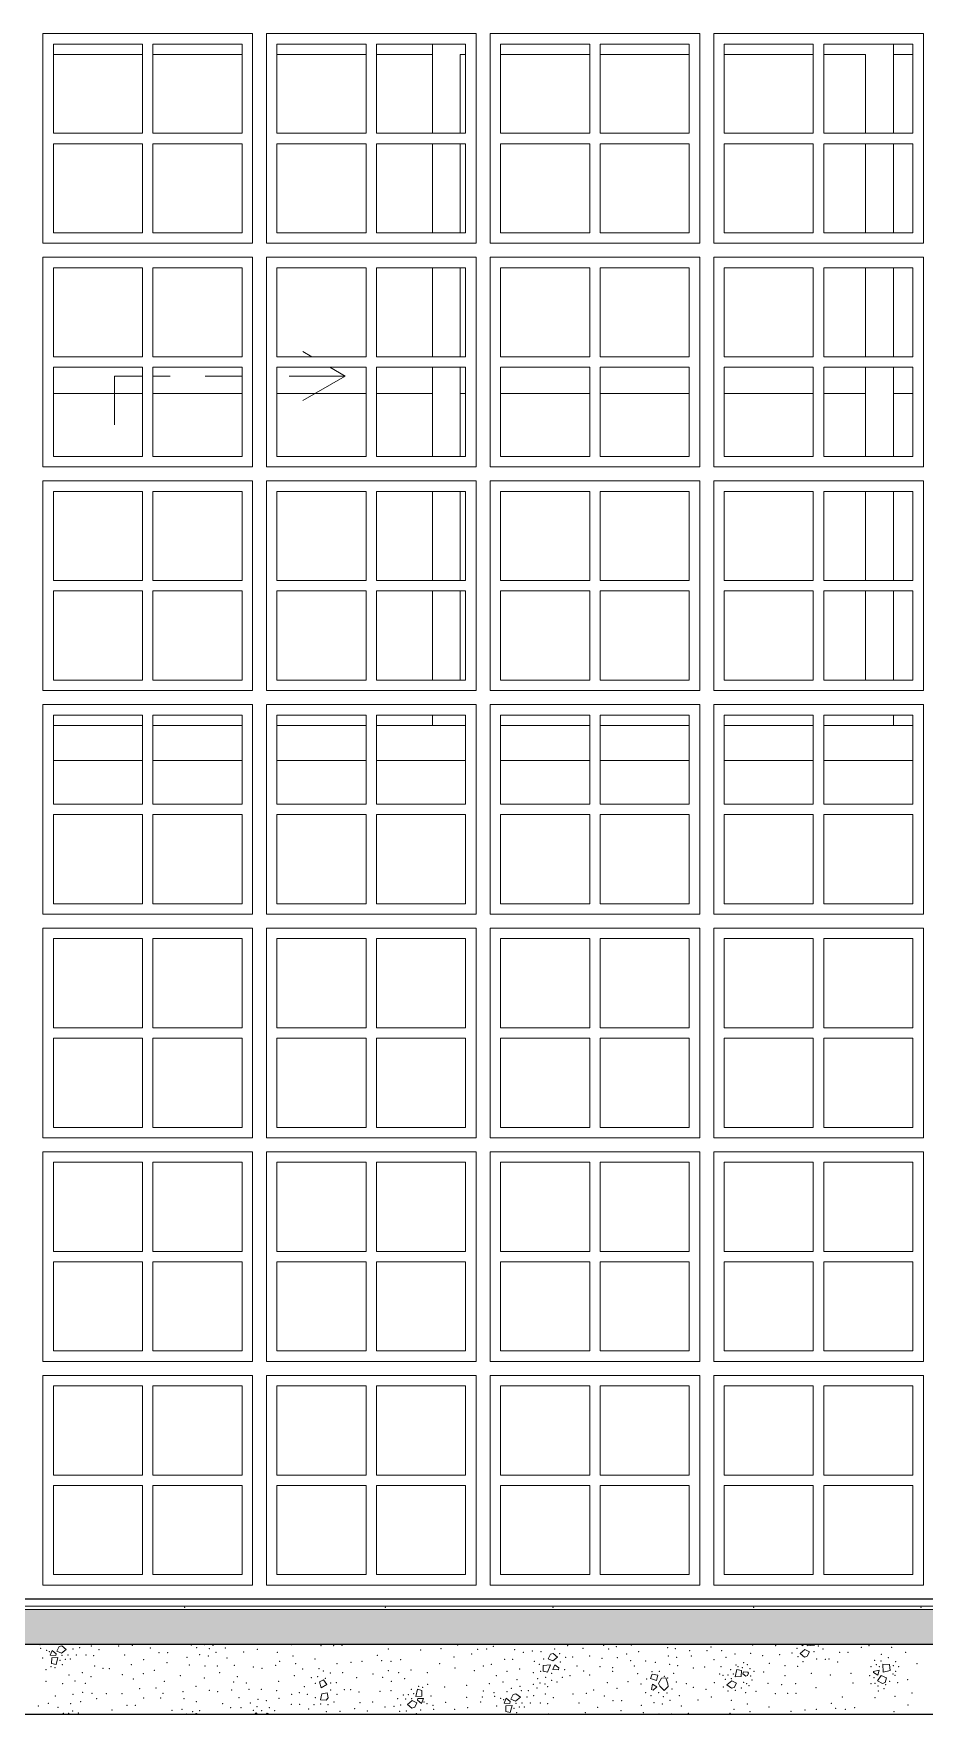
# Model space of a CAD drawing. Header units: metres. Extents: x -67.2 to -32.8, y -0.2 to 5.
# Drawn here: x -51.528 to -50.254, y -0.165 to 2.24 of the extents above; entities that cross this region are included whole.
import ezdxf

# ---------------------------------------------------------------- set-up
doc = ezdxf.new("R2010")
doc.units = ezdxf.units.M
doc.header["$MEASUREMENT"] = 0
for name, color, linetype, lineweight in [('Janelas Archicad_Caneta_No__241', 7, 'Continuous', 13), ('Janelas Archicad_Caneta_No__3', 7, 'Continuous', 25), ('Janelas Archicad_Caneta_No__43', 44, 'Continuous', 0), ('LAJES.EST_Caneta_No__241', 7, 'Continuous', 13), ('LAJES.EST_Caneta_No__3', 7, 'Continuous', 25)]:
    doc.layers.add(name, color=color, linetype=linetype, lineweight=lineweight)
for name, color, linetype, lineweight, true_color in [('Janelas Archicad_Caneta_No__9', 7, 'Continuous', 5, 0x020202), ('Janelas Archicad_Caneta_No__97', 7, 'Continuous', 5, 0x6b6b6b), ('LAJES.EST_Caneta_No__95', 7, 'Continuous', 0, 0xaeaeae), ('LAJES.EST_Caneta_No__97', 7, 'Continuous', 5, 0x6b6b6b)]:
    doc.layers.add(name, color=color, linetype=linetype, lineweight=lineweight, true_color=true_color)
doc.layers.add('LAJES.EST', color=7, linetype='Continuous')

# ---------------------------------------------------------------- blocks, each defined once
blk = doc.blocks.new('*X22', base_point=(-99.8256, 0))
at = {"layer": 'LAJES.EST_Caneta_No__241', "color": 7, "linetype": 'Continuous', "lineweight": 13}
for p, q in [((-51.4951, -0.0744), (-51.492, -0.068)), ((-51.492, -0.068), (-51.4879, -0.067)), ((-51.4884, -0.0776), (-51.4816, -0.072)), ((-51.4879, -0.067), (-51.4816, -0.072)), ((-50.4276, -0.0669), (-50.4298, -0.065)), ((-50.4268, -0.065), (-50.4276, -0.0669)), ((-50.4215, -0.0668), (-50.4208, -0.065)), ((-50.411, -0.0658), (-50.4215, -0.0668)), ((-50.411, -0.065), (-50.411, -0.0658)), ((-51.5047, -0.0804), (-51.5018, -0.0734)), ((-51.4967, -0.0808), (-51.5047, -0.0804)), ((-51.5025, -0.0923), (-51.5022, -0.084)), ((-51.5025, -0.0923), (-51.496, -0.0938)), ((-51.5022, -0.084), (-51.4935, -0.0835)), ((-51.5018, -0.0734), (-51.496, -0.0782)), ((-51.496, -0.0782), (-51.4967, -0.0808)), ((-51.4935, -0.0835), (-51.496, -0.0938)), ((-51.4884, -0.0776), (-51.4951, -0.0744)), ((-50.7994, -0.1032), (-50.7991, -0.0949)), ((-50.7991, -0.0949), (-50.7886, -0.094)), ((-50.7886, -0.094), (-50.7929, -0.1047)), ((-50.792, -0.0853), (-50.7889, -0.0789)), ((-50.7853, -0.0884), (-50.792, -0.0853)), ((-50.7889, -0.0789), (-50.7849, -0.0779)), ((-50.7854, -0.1009), (-50.7825, -0.0939)), ((-50.7853, -0.0884), (-50.7785, -0.0829)), ((-50.7849, -0.0779), (-50.7785, -0.0829)), ((-50.7825, -0.0939), (-50.7768, -0.0986)), ((-50.4248, -0.0723), (-50.4316, -0.0779)), ((-50.4253, -0.0829), (-50.4316, -0.0779)), ((-50.4212, -0.0819), (-50.4253, -0.0829)), ((-50.4248, -0.0723), (-50.4181, -0.0755)), ((-50.4181, -0.0755), (-50.4212, -0.0819)), ((-50.3126, -0.1045), (-50.3129, -0.0932)), ((-50.3034, -0.0937), (-50.3129, -0.0932)), ((-50.3034, -0.0937), (-50.3024, -0.102)), ((-51.1134, -0.1155), (-51.1194, -0.1183)), ((-51.1167, -0.1272), (-51.1194, -0.1183)), ((-51.1134, -0.1155), (-51.1086, -0.1224)), ((-50.7994, -0.1032), (-50.7929, -0.1047)), ((-50.7774, -0.1013), (-50.7854, -0.1009)), ((-50.7768, -0.0986), (-50.7774, -0.1013)), ((-50.6433, -0.1074), (-50.6456, -0.1136)), ((-50.6372, -0.1165), (-50.6456, -0.1136)), ((-50.6433, -0.1074), (-50.6351, -0.1088)), ((-50.6351, -0.1088), (-50.6372, -0.1165)), ((-50.6296, -0.113), (-50.6342, -0.121)), ((-50.6236, -0.1127), (-50.6296, -0.113)), ((-50.6206, -0.1211), (-50.6236, -0.1127)), ((-50.5294, -0.1171), (-50.5362, -0.1227)), ((-50.5294, -0.1171), (-50.5227, -0.1203)), ((-50.5243, -0.1112), (-50.5218, -0.1009)), ((-50.5156, -0.1106), (-50.5243, -0.1112)), ((-50.5153, -0.1023), (-50.5218, -0.1009)), ((-50.5153, -0.1023), (-50.5156, -0.1106)), ((-50.5134, -0.107), (-50.5127, -0.1043)), ((-50.5093, -0.1103), (-50.5134, -0.107)), ((-50.5127, -0.1043), (-50.5064, -0.1046)), ((-50.5093, -0.1103), (-50.5066, -0.1093)), ((-50.5054, -0.1062), (-50.5066, -0.1093)), ((-50.5054, -0.1062), (-50.5064, -0.1046)), ((-50.3266, -0.1051), (-50.3265, -0.1038)), ((-50.3201, -0.1089), (-50.3266, -0.1051)), ((-50.3265, -0.1038), (-50.3184, -0.1016)), ((-50.3155, -0.1092), (-50.3208, -0.1171)), ((-50.3138, -0.121), (-50.3208, -0.1171)), ((-50.3184, -0.1016), (-50.3201, -0.1089)), ((-50.3155, -0.1092), (-50.3079, -0.1126)), ((-50.3099, -0.1194), (-50.3138, -0.121)), ((-50.3024, -0.102), (-50.3126, -0.1045)), ((-50.3079, -0.1126), (-50.3099, -0.1194)), ((-51.1157, -0.1358), (-51.1177, -0.1444)), ((-51.1086, -0.1224), (-51.1167, -0.1272)), ((-51.1157, -0.1358), (-51.1084, -0.1343)), ((-51.107, -0.1413), (-51.1097, -0.1446)), ((-51.1084, -0.1343), (-51.107, -0.1413)), ((-50.9816, -0.1394), (-50.9791, -0.1291)), ((-50.9729, -0.1389), (-50.9816, -0.1394)), ((-50.9726, -0.1306), (-50.9791, -0.1291)), ((-50.979, -0.1447), (-50.9783, -0.1421)), ((-50.9783, -0.1421), (-50.9704, -0.1425)), ((-50.9704, -0.1425), (-50.9732, -0.1495)), ((-50.9726, -0.1306), (-50.9729, -0.1389)), ((-50.8549, -0.149), (-50.852, -0.142)), ((-50.852, -0.142), (-50.8462, -0.1468)), ((-50.8453, -0.143), (-50.8422, -0.1366)), ((-50.8386, -0.1462), (-50.8453, -0.143)), ((-50.8422, -0.1366), (-50.8381, -0.1356)), ((-50.8386, -0.1462), (-50.8318, -0.1406)), ((-50.8381, -0.1356), (-50.8318, -0.1406)), ((-50.6443, -0.1295), (-50.6429, -0.1216)), ((-50.6418, -0.1305), (-50.6443, -0.1295)), ((-50.6429, -0.1216), (-50.6363, -0.1254)), ((-50.6363, -0.1254), (-50.6418, -0.1305)), ((-50.632, -0.1245), (-50.6342, -0.121)), ((-50.6259, -0.1308), (-50.632, -0.1245)), ((-50.6201, -0.1253), (-50.6259, -0.1308)), ((-50.6206, -0.1211), (-50.6201, -0.1253)), ((-50.5298, -0.1277), (-50.5362, -0.1227)), ((-50.5258, -0.1266), (-50.5298, -0.1277)), ((-50.5227, -0.1203), (-50.5258, -0.1266)), ((-51.2996, -0.165), (-51.2995, -0.1649)), ((-51.2995, -0.1649), (-51.2954, -0.1638)), ((-51.2954, -0.1638), (-51.2939, -0.165)), ((-51.2121, -0.165), (-51.2099, -0.1629)), ((-51.2099, -0.1629), (-51.2079, -0.165)), ((-51.1959, -0.165), (-51.1941, -0.1633)), ((-51.1941, -0.1633), (-51.1916, -0.1643)), ((-51.1916, -0.1643), (-51.1917, -0.165)), ((-51.1097, -0.1446), (-51.1177, -0.1444)), ((-50.9866, -0.1453), (-50.9935, -0.1509)), ((-50.9871, -0.1559), (-50.9935, -0.1509)), ((-50.983, -0.1549), (-50.9871, -0.1559)), ((-50.9866, -0.1453), (-50.98, -0.1485)), ((-50.98, -0.1485), (-50.983, -0.1549)), ((-50.9732, -0.1495), (-50.979, -0.1447)), ((-50.8469, -0.1494), (-50.8549, -0.149)), ((-50.8527, -0.1609), (-50.8524, -0.1526)), ((-50.8527, -0.1609), (-50.8462, -0.1624)), ((-50.8524, -0.1526), (-50.8437, -0.1521)), ((-50.8462, -0.1468), (-50.8469, -0.1494)), ((-50.8437, -0.1521), (-50.8462, -0.1624))]:
    blk.add_line(p, q, dxfattribs=at)
for p in [(-51.5194, -0.0652), (-51.5184, -0.0707), (-51.4719, -0.0715), (-51.4626, -0.0695), (-51.4457, -0.0673), (-51.4064, -0.067), (-51.387, -0.0662), (-51.3615, -0.07), (-51.3025, -0.0655), (-51.2948, -0.0697), (-51.2836, -0.0653), (-51.2769, -0.071), (-51.2716, -0.066), (-51.2541, -0.0698), (-51.2082, -0.0717), (-51.1592, -0.0653), (-51.1169, -0.0668), (-51.0991, -0.0665), (-51.0872, -0.0664), (-51.0208, -0.0716), (-50.9454, -0.0708), (-50.9214, -0.0656), (-50.893, -0.0719), (-50.8801, -0.0714), (-50.8704, -0.0677), (-50.7829, -0.0713), (-50.7642, -0.0668), (-50.7421, -0.0704), (-50.7125, -0.0661), (-50.7054, -0.0715), (-50.6945, -0.0682), (-50.6729, -0.0658), (-50.6212, -0.0694), (-50.6099, -0.0711), (-50.5592, -0.0688), (-50.4996, -0.0658), (-50.4665, -0.0665), (-50.4357, -0.0705), (-50.4055, -0.0673), (-50.3985, -0.0715), (-50.344, -0.0689), (-50.3329, -0.0665), (-50.3006, -0.0692), (-51.5155, -0.0844), (-51.5097, -0.0734), (-51.5056, -0.0754), (-51.4908, -0.0877), (-51.4879, -0.0806), (-51.4871, -0.0938), (-51.483, -0.086), (-51.4791, -0.0799), (-51.4758, -0.0857), (-51.4674, -0.0802), (-51.4532, -0.0799), (-51.4425, -0.081), (-51.4409, -0.0959), (-51.4346, -0.0723), (-51.3979, -0.08), (-51.3886, -0.094), (-51.3709, -0.0865), (-51.3488, -0.0767), (-51.3375, -0.0912), (-51.3367, -0.0766), (-51.3086, -0.0834), (-51.3054, -0.0941), (-51.2905, -0.0796), (-51.283, -0.0959), (-51.2784, -0.0815), (-51.2673, -0.0763), (-51.2656, -0.0958), (-51.2514, -0.0843), (-51.241, -0.095), (-51.2277, -0.0756), (-51.1818, -0.095), (-51.1797, -0.0763), (-51.1761, -0.0893), (-51.1571, -0.0814), (-51.1531, -0.0925), (-51.1256, -0.0859), (-51.0943, -0.0922), (-51.0742, -0.0903), (-51.0582, -0.0892), (-51.0367, -0.0804), (-51.0303, -0.0879), (-51.0168, -0.0893), (-51.003, -0.0867), (-50.9743, -0.0727), (-50.9471, -0.0924), (-50.9269, -0.0829), (-50.9013, -0.0784), (-50.8846, -0.0958), (-50.8735, -0.0935), (-50.8544, -0.0863), (-50.8426, -0.0864), (-50.8399, -0.0723), (-50.8276, -0.0764), (-50.8145, -0.0743), (-50.8116, -0.0892), (-50.8046, -0.0934), (-50.8024, -0.0751), (-50.7986, -0.0856), (-50.7754, -0.0783), (-50.7744, -0.0902), (-50.767, -0.0834), (-50.757, -0.0828), (-50.7509, -0.0958), (-50.7325, -0.0814), (-50.7152, -0.0847), (-50.693, -0.0839), (-50.6799, -0.0787), (-50.6738, -0.0883), (-50.6689, -0.0957), (-50.6627, -0.0754), (-50.6526, -0.0887), (-50.6388, -0.0905), (-50.6202, -0.0814), (-50.6183, -0.0935), (-50.6079, -0.0832), (-50.6069, -0.0951), (-50.5893, -0.074), (-50.5872, -0.0814), (-50.5649, -0.0736), (-50.5548, -0.0869), (-50.5437, -0.074), (-50.5376, -0.0836), (-50.5245, -0.0784), (-50.523, -0.0941), (-50.5121, -0.0908), (-50.507, -0.0938), (-50.5023, -0.0776), (-50.485, -0.0809), (-50.4754, -0.0919), (-50.4605, -0.0795), (-50.4533, -0.0955), (-50.4431, -0.0774), (-50.4347, -0.0825), (-50.4272, -0.0894), (-50.4115, -0.0751), (-50.4077, -0.0857), (-50.3956, -0.0864), (-50.3899, -0.0859), (-50.3776, -0.09), (-50.3749, -0.076), (-50.3631, -0.076), (-50.3249, -0.0875), (-50.3224, -0.094), (-50.3159, -0.0885), (-50.3152, -0.0789), (-50.3051, -0.084), (-50.2983, -0.0951), (-50.2949, -0.0897), (-50.2803, -0.076), (-50.264, -0.0923), (-51.5107, -0.1008), (-51.5104, -0.1176), (-51.5036, -0.0965), (-51.4975, -0.098), (-51.4779, -0.1088), (-51.4689, -0.1174), (-51.4588, -0.1053), (-51.4463, -0.1109), (-51.4289, -0.0992), (-51.4199, -0.0995), (-51.4012, -0.1081), (-51.3855, -0.1143), (-51.3712, -0.1067), (-51.3554, -0.102), (-51.3412, -0.1176), (-51.3185, -0.1098), (-51.2838, -0.1131), (-51.262, -0.1052), (-51.2419, -0.1186), (-51.2368, -0.1112), (-51.2237, -0.12), (-51.2137, -0.0973), (-51.2016, -0.0992), (-51.1779, -0.1176), (-51.1551, -0.1098), (-51.1432, -0.1002), (-51.1311, -0.1124), (-51.1217, -0.1111), (-51.12, -0.0995), (-51.1138, -0.1027), (-51.1108, -0.1132), (-51.1037, -0.1057), (-51.1033, -0.1202), (-51.0952, -0.1194), (-51.086, -0.1055), (-51.066, -0.1125), (-51.0427, -0.1071), (-51.0288, -0.112), (-51.0208, -0.1024), (-51.0163, -0.1176), (-51.0061, -0.1055), (-50.9972, -0.1141), (-50.9884, -0.1017), (-50.9647, -0.1053), (-50.9252, -0.0988), (-50.8979, -0.1025), (-50.8661, -0.1098), (-50.8565, -0.1186), (-50.8508, -0.1034), (-50.8368, -0.1151), (-50.8327, -0.0999), (-50.8131, -0.1052), (-50.8068, -0.1138), (-50.8038, -0.12), (-50.8029, -0.1036), (-50.7955, -0.1118), (-50.7871, -0.1165), (-50.7869, -0.1063), (-50.7795, -0.1187), (-50.7715, -0.112), (-50.7686, -0.1008), (-50.7606, -0.1096), (-50.7412, -0.103), (-50.7328, -0.1087), (-50.7179, -0.0965), (-50.7073, -0.1197), (-50.6997, -0.1032), (-50.6996, -0.098), (-50.6777, -0.1184), (-50.6638, -0.1065), (-50.6512, -0.1143), (-50.6432, -0.1039), (-50.6329, -0.1036), (-50.626, -0.1106), (-50.621, -0.1131), (-50.6123, -0.1064), (-50.6085, -0.1186), (-50.5844, -0.0987), (-50.5681, -0.097), (-50.5543, -0.1197), (-50.5464, -0.1074), (-50.5446, -0.0965), (-50.542, -0.1089), (-50.5387, -0.1147), (-50.5347, -0.1086), (-50.5307, -0.1009), (-50.5299, -0.1141), (-50.527, -0.107), (-50.5202, -0.0966), (-50.5142, -0.0982), (-50.5122, -0.1192), (-50.5034, -0.0995), (-50.5023, -0.1102), (-50.5005, -0.116), (-50.4976, -0.1036), (-50.4835, -0.1045), (-50.4531, -0.1098), (-50.435, -0.0964), (-50.4153, -0.1062), (-50.3884, -0.1086), (-50.3586, -0.1064), (-50.3321, -0.1097), (-50.3301, -0.0965), (-50.3256, -0.1124), (-50.3179, -0.0966), (-50.3033, -0.1177), (-50.2987, -0.107), (-50.2957, -0.109), (-50.2946, -0.1032), (-50.292, -0.1194), (-50.2905, -0.0968), (-50.2775, -0.1155), (-51.4973, -0.1387), (-51.4867, -0.1212), (-51.4721, -0.1362), (-51.4583, -0.1336), (-51.4543, -0.1205), (-51.4448, -0.135), (-51.4383, -0.1425), (-51.4243, -0.1352), (-51.402, -0.1352), (-51.3764, -0.128), (-51.3707, -0.1415), (-51.3532, -0.1272), (-51.3463, -0.1415), (-51.3433, -0.1349), (-51.3146, -0.1324), (-51.3133, -0.1427), (-51.2958, -0.1248), (-51.2771, -0.1305), (-51.2649, -0.1324), (-51.2447, -0.1301), (-51.2343, -0.1409), (-51.2201, -0.1293), (-51.2073, -0.1437), (-51.2027, -0.1293), (-51.1803, -0.131), (-51.177, -0.1418), (-51.1589, -0.1362), (-51.1482, -0.1339), (-51.1409, -0.1254), (-51.1365, -0.1361), (-51.1254, -0.141), (-51.1252, -0.1207), (-51.1034, -0.1301), (-51.094, -0.1362), (-51.0839, -0.1295), (-51.0748, -0.1298), (-51.0628, -0.133), (-51.0328, -0.132), (-51.0167, -0.1311), (-51.0076, -0.1427), (-50.9993, -0.1372), (-50.996, -0.143), (-50.992, -0.1369), (-50.988, -0.1291), (-50.9872, -0.1423), (-50.9843, -0.1352), (-50.9775, -0.1249), (-50.9715, -0.1264), (-50.9643, -0.1221), (-50.9596, -0.1385), (-50.94, -0.1259), (-50.9088, -0.1236), (-50.9086, -0.1407), (-50.8864, -0.1402), (-50.8849, -0.1314), (-50.8761, -0.1212), (-50.8695, -0.1338), (-50.8686, -0.1393), (-50.8599, -0.142), (-50.8558, -0.144), (-50.8509, -0.1327), (-50.8445, -0.1275), (-50.8324, -0.1249), (-50.8302, -0.1312), (-50.8221, -0.1401), (-50.8206, -0.1309), (-50.813, -0.1218), (-50.8128, -0.1381), (-50.808, -0.1274), (-50.7965, -0.1217), (-50.7959, -0.1359), (-50.7927, -0.1252), (-50.7848, -0.1409), (-50.7566, -0.1356), (-50.7372, -0.1348), (-50.7271, -0.1302), (-50.7117, -0.1386), (-50.6937, -0.1276), (-50.6594, -0.1213), (-50.6527, -0.1341), (-50.645, -0.1383), (-50.6338, -0.1339), (-50.6271, -0.1396), (-50.6218, -0.1346), (-50.6148, -0.1289), (-50.6042, -0.1384), (-50.5941, -0.1212), (-50.5841, -0.1264), (-50.5778, -0.1442), (-50.566, -0.129), (-50.5584, -0.1403), (-50.5412, -0.1258), (-50.5347, -0.1317), (-50.5244, -0.1304), (-50.5154, -0.1272), (-50.5094, -0.1339), (-50.5081, -0.1212), (-50.5047, -0.1238), (-50.4948, -0.1322), (-50.4772, -0.1206), (-50.4671, -0.1354), (-50.4579, -0.1223), (-50.4493, -0.1351), (-50.438, -0.1209), (-50.4374, -0.135), (-50.4087, -0.1269), (-50.371, -0.1402), (-50.3556, -0.1203), (-50.33, -0.1211), (-50.3245, -0.1412), (-50.3241, -0.1207), (-50.32, -0.1245), (-50.3196, -0.1315), (-50.3114, -0.1284), (-50.3092, -0.1225), (-50.2956, -0.1394), (-50.2716, -0.1342), (-51.5216, -0.1528), (-51.5071, -0.149), (-51.4934, -0.155), (-51.4857, -0.1635), (-51.478, -0.1635), (-51.4754, -0.1498), (-51.4726, -0.1603), (-51.4643, -0.163), (-51.4612, -0.1468), (-51.4162, -0.1585), (-51.3949, -0.1519), (-51.383, -0.1519), (-51.3304, -0.1593), (-51.3158, -0.1576), (-51.3099, -0.1643), (-51.3008, -0.1611), (-51.2954, -0.1466), (-51.2906, -0.1598), (-51.258, -0.1496), (-51.2462, -0.1556), (-51.2316, -0.1553), (-51.2211, -0.1649), (-51.2184, -0.1489), (-51.2141, -0.1592), (-51.2088, -0.1541), (-51.2021, -0.1599), (-51.1951, -0.1456), (-51.1909, -0.1554), (-51.1832, -0.1597), (-51.1596, -0.1508), (-51.1475, -0.1507), (-51.1349, -0.1574), (-51.1272, -0.151), (-51.1175, -0.15), (-51.1093, -0.1612), (-51.1073, -0.1509), (-51.0985, -0.1475), (-51.0899, -0.1605), (-51.0691, -0.1567), (-51.0612, -0.148), (-51.0506, -0.1601), (-51.0432, -0.1475), (-51.0255, -0.1544), (-51.0124, -0.1534), (-51.0047, -0.1606), (-51.0031, -0.1514), (-50.995, -0.1603), (-50.9808, -0.164), (-50.9743, -0.1588), (-50.9695, -0.1475), (-50.9654, -0.1495), (-50.9566, -0.1522), (-50.9557, -0.1577), (-50.9387, -0.1479), (-50.9256, -0.1576), (-50.9072, -0.1554), (-50.8885, -0.1471), (-50.8657, -0.153), (-50.841, -0.1563), (-50.838, -0.1492), (-50.8373, -0.1624), (-50.8332, -0.1546), (-50.8293, -0.1485), (-50.826, -0.1543), (-50.8176, -0.1488), (-50.8033, -0.1485), (-50.7927, -0.1496), (-50.7911, -0.1645), (-50.748, -0.1485), (-50.7388, -0.1626), (-50.7211, -0.1551), (-50.699, -0.1453), (-50.6877, -0.1598), (-50.6869, -0.1452), (-50.6588, -0.152), (-50.6556, -0.1627), (-50.6407, -0.1482), (-50.6332, -0.1645), (-50.6286, -0.1501), (-50.6175, -0.1449), (-50.6158, -0.1644), (-50.6016, -0.1529), (-50.5912, -0.1636), (-50.532, -0.1636), (-50.5299, -0.1449), (-50.5263, -0.1579), (-50.5072, -0.15), (-50.5032, -0.1611), (-50.4758, -0.1545), (-50.4445, -0.1608), (-50.4244, -0.1589), (-50.4083, -0.1578), (-50.3869, -0.149), (-50.3804, -0.1565), (-50.367, -0.1579), (-50.3532, -0.1553), (-50.2973, -0.161), (-50.277, -0.1515)]:
    blk.add_point(p, dxfattribs=at)

msp = doc.modelspace()

# ---------------------------------------------------------------- hatches: boundary and pattern name
at = {"layer": 'LAJES.EST_Caneta_No__95', "linetype": 'Continuous', "lineweight": 0, "true_color": 0xaeaeae}
msp.add_hatch(color=253, dxfattribs=at).paths.add_polyline_path([(-39.3199, -0.015), (-53.0318, -0.015), (-53.0318, -0.065), (-39.3199, -0.065)])

# ---------------------------------------------------------------- linework, layer by layer
at = {"layer": 'Janelas Archicad_Caneta_No__241', "color": 7, "linetype": 'Continuous', "lineweight": 13}
for p, q in [((-51.3726, 1.2), (-51.5001, 1.2)), ((-51.2301, 1.2), (-51.3576, 1.2)), ((-51.0526, 1.2), (-51.1801, 1.2)), ((-50.9101, 1.2), (-51.0376, 1.2)), ((-50.7326, 1.2), (-50.8601, 1.2)), ((-50.5901, 1.2), (-50.7176, 1.2)), ((-50.4126, 1.2), (-50.5401, 1.2)), ((-50.2701, 1.2), (-50.3976, 1.2))]:
    msp.add_line(p, q, dxfattribs=at)
at = {"layer": 'Janelas Archicad_Caneta_No__3', "color": 7, "linetype": 'Continuous', "lineweight": 25}
msp.add_line((-39.6751, 0), (-52.4951, 0), dxfattribs=at)
at = {"layer": 'Janelas Archicad_Caneta_No__43', "color": 44, "linetype": 'Continuous', "lineweight": 0}
for p, q in [((-51.5151, 1.94), (-51.5151, 2.24)), ((-51.5151, 2.24), (-51.2151, 2.24)), ((-51.2151, 2.24), (-51.2151, 1.94)), ((-51.1951, 1.94), (-51.1951, 2.24)), ((-51.1951, 2.24), (-50.8951, 2.24)), ((-50.8951, 2.24), (-50.8951, 1.94)), ((-50.8751, 1.94), (-50.8751, 2.24)), ((-50.8751, 2.24), (-50.5751, 2.24)), ((-50.5751, 2.24), (-50.5751, 1.94)), ((-50.5551, 1.94), (-50.5551, 2.24)), ((-50.5551, 2.24), (-50.2551, 2.24)), ((-50.2551, 2.24), (-50.2551, 1.94)), ((-51.3726, 2.225), (-51.5001, 2.225)), ((-51.5001, 2.225), (-51.5001, 2.0975)), ((-51.3726, 2.0975), (-51.3726, 2.225)), ((-51.2301, 2.225), (-51.3576, 2.225)), ((-51.3576, 2.225), (-51.3576, 2.0975)), ((-51.2301, 2.0975), (-51.2301, 2.225)), ((-51.0526, 2.225), (-51.1801, 2.225)), ((-51.1801, 2.225), (-51.1801, 2.0975)), ((-51.0526, 2.0975), (-51.0526, 2.225)), ((-50.9101, 2.225), (-51.0376, 2.225)), ((-51.0376, 2.225), (-51.0376, 2.0975)), ((-50.9101, 2.0975), (-50.9101, 2.225)), ((-50.7326, 2.225), (-50.8601, 2.225)), ((-50.8601, 2.225), (-50.8601, 2.0975)), ((-50.7326, 2.0975), (-50.7326, 2.225)), ((-50.5901, 2.225), (-50.7176, 2.225)), ((-50.7176, 2.225), (-50.7176, 2.0975)), ((-50.5901, 2.0975), (-50.5901, 2.225)), ((-50.4126, 2.225), (-50.5401, 2.225)), ((-50.5401, 2.225), (-50.5401, 2.0975)), ((-50.4126, 2.0975), (-50.4126, 2.225)), ((-50.2701, 2.225), (-50.3976, 2.225)), ((-50.3976, 2.225), (-50.3976, 2.0975)), ((-50.2701, 2.0975), (-50.2701, 2.225)), ((-51.5001, 2.0975), (-51.3726, 2.0975)), ((-51.3576, 2.0975), (-51.2301, 2.0975)), ((-51.1801, 2.0975), (-51.0526, 2.0975)), ((-51.0376, 2.0975), (-50.9101, 2.0975)), ((-50.8601, 2.0975), (-50.7326, 2.0975)), ((-50.7176, 2.0975), (-50.5901, 2.0975)), ((-50.5401, 2.0975), (-50.4126, 2.0975)), ((-50.3976, 2.0975), (-50.2701, 2.0975)), ((-51.3726, 2.0825), (-51.5001, 2.0825)), ((-51.5001, 2.0825), (-51.5001, 1.955)), ((-51.3726, 1.955), (-51.3726, 2.0825)), ((-51.2301, 2.0825), (-51.3576, 2.0825)), ((-51.3576, 2.0825), (-51.3576, 1.955)), ((-51.2301, 1.955), (-51.2301, 2.0825)), ((-51.0526, 2.0825), (-51.1801, 2.0825)), ((-51.1801, 2.0825), (-51.1801, 1.955)), ((-51.0526, 1.955), (-51.0526, 2.0825)), ((-50.9101, 2.0825), (-51.0376, 2.0825)), ((-51.0376, 2.0825), (-51.0376, 1.955)), ((-50.9101, 1.955), (-50.9101, 2.0825)), ((-50.7326, 2.0825), (-50.8601, 2.0825)), ((-50.8601, 2.0825), (-50.8601, 1.955)), ((-50.7326, 1.955), (-50.7326, 2.0825)), ((-50.5901, 2.0825), (-50.7176, 2.0825)), ((-50.7176, 2.0825), (-50.7176, 1.955)), ((-50.5901, 1.955), (-50.5901, 2.0825)), ((-50.4126, 2.0825), (-50.5401, 2.0825)), ((-50.5401, 2.0825), (-50.5401, 1.955)), ((-50.4126, 1.955), (-50.4126, 2.0825)), ((-50.2701, 2.0825), (-50.3976, 2.0825)), ((-50.3976, 2.0825), (-50.3976, 1.955)), ((-50.2701, 1.955), (-50.2701, 2.0825)), ((-51.5001, 1.955), (-51.3726, 1.955)), ((-51.3576, 1.955), (-51.2301, 1.955)), ((-51.1801, 1.955), (-51.0526, 1.955)), ((-51.0376, 1.955), (-50.9101, 1.955)), ((-50.8601, 1.955), (-50.7326, 1.955)), ((-50.7176, 1.955), (-50.5901, 1.955)), ((-50.5401, 1.955), (-50.4126, 1.955)), ((-50.3976, 1.955), (-50.2701, 1.955)), ((-51.2151, 1.94), (-51.5151, 1.94)), ((-50.8951, 1.94), (-51.1951, 1.94)), ((-50.5751, 1.94), (-50.8751, 1.94)), ((-50.2551, 1.94), (-50.5551, 1.94)), ((-51.5151, 1.62), (-51.5151, 1.92)), ((-51.5151, 1.92), (-51.2151, 1.92)), ((-51.3726, 1.905), (-51.5001, 1.905)), ((-51.5001, 1.905), (-51.5001, 1.7775)), ((-51.3726, 1.7775), (-51.3726, 1.905)), ((-51.2301, 1.905), (-51.3576, 1.905)), ((-51.3576, 1.905), (-51.3576, 1.7775)), ((-51.2301, 1.7775), (-51.2301, 1.905)), ((-51.2151, 1.92), (-51.2151, 1.62)), ((-51.1951, 1.62), (-51.1951, 1.92)), ((-51.1951, 1.92), (-50.8951, 1.92)), ((-51.0526, 1.905), (-51.1801, 1.905)), ((-51.1801, 1.905), (-51.1801, 1.7775)), ((-51.0526, 1.7775), (-51.0526, 1.905)), ((-50.9101, 1.905), (-51.0376, 1.905)), ((-51.0376, 1.905), (-51.0376, 1.7775)), ((-50.9101, 1.7775), (-50.9101, 1.905)), ((-50.8951, 1.92), (-50.8951, 1.62)), ((-50.8751, 1.62), (-50.8751, 1.92)), ((-50.8751, 1.92), (-50.5751, 1.92)), ((-50.7326, 1.905), (-50.8601, 1.905)), ((-50.8601, 1.905), (-50.8601, 1.7775)), ((-50.7326, 1.7775), (-50.7326, 1.905)), ((-50.5901, 1.905), (-50.7176, 1.905)), ((-50.7176, 1.905), (-50.7176, 1.7775)), ((-50.5901, 1.7775), (-50.5901, 1.905)), ((-50.5751, 1.92), (-50.5751, 1.62)), ((-50.5551, 1.62), (-50.5551, 1.92)), ((-50.5551, 1.92), (-50.2551, 1.92)), ((-50.4126, 1.905), (-50.5401, 1.905)), ((-50.5401, 1.905), (-50.5401, 1.7775)), ((-50.4126, 1.7775), (-50.4126, 1.905)), ((-50.2701, 1.905), (-50.3976, 1.905)), ((-50.3976, 1.905), (-50.3976, 1.7775)), ((-50.2701, 1.7775), (-50.2701, 1.905)), ((-50.2551, 1.92), (-50.2551, 1.62)), ((-51.5001, 1.7775), (-51.3726, 1.7775)), ((-51.3726, 1.7625), (-51.5001, 1.7625)), ((-51.5001, 1.7625), (-51.5001, 1.635)), ((-51.3726, 1.635), (-51.3726, 1.7625)), ((-51.3576, 1.7775), (-51.2301, 1.7775)), ((-51.2301, 1.7625), (-51.3576, 1.7625)), ((-51.3576, 1.7625), (-51.3576, 1.635)), ((-51.2301, 1.635), (-51.2301, 1.7625)), ((-51.1801, 1.7775), (-51.0526, 1.7775)), ((-51.0526, 1.7625), (-51.1801, 1.7625)), ((-51.1801, 1.7625), (-51.1801, 1.635)), ((-51.0526, 1.635), (-51.0526, 1.7625)), ((-51.0376, 1.7775), (-50.9101, 1.7775)), ((-50.9101, 1.7625), (-51.0376, 1.7625)), ((-51.0376, 1.7625), (-51.0376, 1.635)), ((-50.9101, 1.635), (-50.9101, 1.7625)), ((-50.8601, 1.7775), (-50.7326, 1.7775)), ((-50.7326, 1.7625), (-50.8601, 1.7625)), ((-50.8601, 1.7625), (-50.8601, 1.635)), ((-50.7326, 1.635), (-50.7326, 1.7625)), ((-50.7176, 1.7775), (-50.5901, 1.7775)), ((-50.5901, 1.7625), (-50.7176, 1.7625)), ((-50.7176, 1.7625), (-50.7176, 1.635)), ((-50.5901, 1.635), (-50.5901, 1.7625)), ((-50.5401, 1.7775), (-50.4126, 1.7775)), ((-50.4126, 1.7625), (-50.5401, 1.7625)), ((-50.5401, 1.7625), (-50.5401, 1.635)), ((-50.4126, 1.635), (-50.4126, 1.7625)), ((-50.3976, 1.7775), (-50.2701, 1.7775)), ((-50.2701, 1.7625), (-50.3976, 1.7625)), ((-50.3976, 1.7625), (-50.3976, 1.635)), ((-50.2701, 1.635), (-50.2701, 1.7625)), ((-51.2151, 1.62), (-51.5151, 1.62)), ((-51.5001, 1.635), (-51.3726, 1.635)), ((-51.3576, 1.635), (-51.2301, 1.635)), ((-50.8951, 1.62), (-51.1951, 1.62)), ((-51.1801, 1.635), (-51.0526, 1.635)), ((-51.0376, 1.635), (-50.9101, 1.635)), ((-50.5751, 1.62), (-50.8751, 1.62)), ((-50.8601, 1.635), (-50.7326, 1.635)), ((-50.7176, 1.635), (-50.5901, 1.635)), ((-50.2551, 1.62), (-50.5551, 1.62)), ((-50.5401, 1.635), (-50.4126, 1.635)), ((-50.3976, 1.635), (-50.2701, 1.635)), ((-51.5151, 1.3), (-51.5151, 1.6)), ((-51.5151, 1.6), (-51.2151, 1.6)), ((-51.2151, 1.6), (-51.2151, 1.3)), ((-51.1951, 1.3), (-51.1951, 1.6)), ((-51.1951, 1.6), (-50.8951, 1.6)), ((-50.8951, 1.6), (-50.8951, 1.3)), ((-50.8751, 1.3), (-50.8751, 1.6)), ((-50.8751, 1.6), (-50.5751, 1.6)), ((-50.5751, 1.6), (-50.5751, 1.3)), ((-50.5551, 1.3), (-50.5551, 1.6)), ((-50.5551, 1.6), (-50.2551, 1.6)), ((-50.2551, 1.6), (-50.2551, 1.3)), ((-51.3726, 1.585), (-51.5001, 1.585)), ((-51.5001, 1.585), (-51.5001, 1.4575)), ((-51.3726, 1.4575), (-51.3726, 1.585)), ((-51.2301, 1.585), (-51.3576, 1.585)), ((-51.3576, 1.585), (-51.3576, 1.4575)), ((-51.2301, 1.4575), (-51.2301, 1.585)), ((-51.0526, 1.585), (-51.1801, 1.585)), ((-51.1801, 1.585), (-51.1801, 1.4575)), ((-51.0526, 1.4575), (-51.0526, 1.585)), ((-50.9101, 1.585), (-51.0376, 1.585)), ((-51.0376, 1.585), (-51.0376, 1.4575)), ((-50.9101, 1.4575), (-50.9101, 1.585)), ((-50.7326, 1.585), (-50.8601, 1.585)), ((-50.8601, 1.585), (-50.8601, 1.4575)), ((-50.7326, 1.4575), (-50.7326, 1.585)), ((-50.5901, 1.585), (-50.7176, 1.585)), ((-50.7176, 1.585), (-50.7176, 1.4575)), ((-50.5901, 1.4575), (-50.5901, 1.585)), ((-50.4126, 1.585), (-50.5401, 1.585)), ((-50.5401, 1.585), (-50.5401, 1.4575)), ((-50.4126, 1.4575), (-50.4126, 1.585)), ((-50.2701, 1.585), (-50.3976, 1.585)), ((-50.3976, 1.585), (-50.3976, 1.4575)), ((-50.2701, 1.4575), (-50.2701, 1.585)), ((-51.5001, 1.4575), (-51.3726, 1.4575)), ((-51.3576, 1.4575), (-51.2301, 1.4575)), ((-51.1801, 1.4575), (-51.0526, 1.4575)), ((-51.0376, 1.4575), (-50.9101, 1.4575)), ((-50.8601, 1.4575), (-50.7326, 1.4575)), ((-50.7176, 1.4575), (-50.5901, 1.4575)), ((-50.5401, 1.4575), (-50.4126, 1.4575)), ((-50.3976, 1.4575), (-50.2701, 1.4575)), ((-51.3726, 1.4425), (-51.5001, 1.4425)), ((-51.5001, 1.4425), (-51.5001, 1.315)), ((-51.3726, 1.315), (-51.3726, 1.4425)), ((-51.2301, 1.4425), (-51.3576, 1.4425)), ((-51.3576, 1.4425), (-51.3576, 1.315)), ((-51.2301, 1.315), (-51.2301, 1.4425)), ((-51.0526, 1.4425), (-51.1801, 1.4425)), ((-51.1801, 1.4425), (-51.1801, 1.315)), ((-51.0526, 1.315), (-51.0526, 1.4425)), ((-50.9101, 1.4425), (-51.0376, 1.4425)), ((-51.0376, 1.4425), (-51.0376, 1.315)), ((-50.9101, 1.315), (-50.9101, 1.4425)), ((-50.7326, 1.4425), (-50.8601, 1.4425)), ((-50.8601, 1.4425), (-50.8601, 1.315)), ((-50.7326, 1.315), (-50.7326, 1.4425)), ((-50.5901, 1.4425), (-50.7176, 1.4425)), ((-50.7176, 1.4425), (-50.7176, 1.315)), ((-50.5901, 1.315), (-50.5901, 1.4425)), ((-50.4126, 1.4425), (-50.5401, 1.4425)), ((-50.5401, 1.4425), (-50.5401, 1.315)), ((-50.4126, 1.315), (-50.4126, 1.4425)), ((-50.2701, 1.4425), (-50.3976, 1.4425)), ((-50.3976, 1.4425), (-50.3976, 1.315)), ((-50.2701, 1.315), (-50.2701, 1.4425)), ((-51.2151, 1.3), (-51.5151, 1.3)), ((-51.5001, 1.315), (-51.3726, 1.315)), ((-51.3576, 1.315), (-51.2301, 1.315)), ((-50.8951, 1.3), (-51.1951, 1.3)), ((-51.1801, 1.315), (-51.0526, 1.315)), ((-51.0376, 1.315), (-50.9101, 1.315)), ((-50.5751, 1.3), (-50.8751, 1.3)), ((-50.8601, 1.315), (-50.7326, 1.315)), ((-50.7176, 1.315), (-50.5901, 1.315)), ((-50.2551, 1.3), (-50.5551, 1.3)), ((-50.5401, 1.315), (-50.4126, 1.315)), ((-50.3976, 1.315), (-50.2701, 1.315)), ((-51.5151, 0.98), (-51.5151, 1.28)), ((-51.5151, 1.28), (-51.2151, 1.28)), ((-51.2151, 1.28), (-51.2151, 0.98)), ((-51.1951, 0.98), (-51.1951, 1.28)), ((-51.1951, 1.28), (-50.8951, 1.28)), ((-50.8951, 1.28), (-50.8951, 0.98)), ((-50.8751, 0.98), (-50.8751, 1.28)), ((-50.8751, 1.28), (-50.5751, 1.28)), ((-50.5751, 1.28), (-50.5751, 0.98)), ((-50.5551, 0.98), (-50.5551, 1.28)), ((-50.5551, 1.28), (-50.2551, 1.28)), ((-50.2551, 1.28), (-50.2551, 0.98)), ((-51.3726, 1.265), (-51.5001, 1.265)), ((-51.5001, 1.265), (-51.5001, 1.1375)), ((-51.3726, 1.1375), (-51.3726, 1.265)), ((-51.2301, 1.265), (-51.3576, 1.265)), ((-51.3576, 1.265), (-51.3576, 1.1375)), ((-51.2301, 1.1375), (-51.2301, 1.265)), ((-51.0526, 1.265), (-51.1801, 1.265)), ((-51.1801, 1.265), (-51.1801, 1.1375)), ((-51.0526, 1.1375), (-51.0526, 1.265)), ((-50.9101, 1.265), (-51.0376, 1.265)), ((-51.0376, 1.265), (-51.0376, 1.1375)), ((-50.9101, 1.1375), (-50.9101, 1.265)), ((-50.7326, 1.265), (-50.8601, 1.265)), ((-50.8601, 1.265), (-50.8601, 1.1375)), ((-50.7326, 1.1375), (-50.7326, 1.265)), ((-50.5901, 1.265), (-50.7176, 1.265)), ((-50.7176, 1.265), (-50.7176, 1.1375)), ((-50.5901, 1.1375), (-50.5901, 1.265)), ((-50.4126, 1.265), (-50.5401, 1.265)), ((-50.5401, 1.265), (-50.5401, 1.1375)), ((-50.4126, 1.1375), (-50.4126, 1.265)), ((-50.2701, 1.265), (-50.3976, 1.265)), ((-50.3976, 1.265), (-50.3976, 1.1375)), ((-50.2701, 1.1375), (-50.2701, 1.265)), ((-51.5001, 1.1375), (-51.3726, 1.1375)), ((-51.3576, 1.1375), (-51.2301, 1.1375)), ((-51.1801, 1.1375), (-51.0526, 1.1375)), ((-51.0376, 1.1375), (-50.9101, 1.1375)), ((-50.8601, 1.1375), (-50.7326, 1.1375)), ((-50.7176, 1.1375), (-50.5901, 1.1375)), ((-50.5401, 1.1375), (-50.4126, 1.1375)), ((-50.3976, 1.1375), (-50.2701, 1.1375)), ((-51.3726, 1.1225), (-51.5001, 1.1225)), ((-51.5001, 1.1225), (-51.5001, 0.995)), ((-51.3726, 0.995), (-51.3726, 1.1225)), ((-51.2301, 1.1225), (-51.3576, 1.1225)), ((-51.3576, 1.1225), (-51.3576, 0.995)), ((-51.2301, 0.995), (-51.2301, 1.1225)), ((-51.0526, 1.1225), (-51.1801, 1.1225)), ((-51.1801, 1.1225), (-51.1801, 0.995)), ((-51.0526, 0.995), (-51.0526, 1.1225)), ((-50.9101, 1.1225), (-51.0376, 1.1225)), ((-51.0376, 1.1225), (-51.0376, 0.995)), ((-50.9101, 0.995), (-50.9101, 1.1225)), ((-50.7326, 1.1225), (-50.8601, 1.1225)), ((-50.8601, 1.1225), (-50.8601, 0.995)), ((-50.7326, 0.995), (-50.7326, 1.1225)), ((-50.5901, 1.1225), (-50.7176, 1.1225)), ((-50.7176, 1.1225), (-50.7176, 0.995)), ((-50.5901, 0.995), (-50.5901, 1.1225)), ((-50.4126, 1.1225), (-50.5401, 1.1225)), ((-50.5401, 1.1225), (-50.5401, 0.995)), ((-50.4126, 0.995), (-50.4126, 1.1225)), ((-50.2701, 1.1225), (-50.3976, 1.1225)), ((-50.3976, 1.1225), (-50.3976, 0.995)), ((-50.2701, 0.995), (-50.2701, 1.1225)), ((-51.5001, 0.995), (-51.3726, 0.995)), ((-51.3576, 0.995), (-51.2301, 0.995)), ((-51.1801, 0.995), (-51.0526, 0.995)), ((-51.0376, 0.995), (-50.9101, 0.995)), ((-50.8601, 0.995), (-50.7326, 0.995)), ((-50.7176, 0.995), (-50.5901, 0.995)), ((-50.5401, 0.995), (-50.4126, 0.995)), ((-50.3976, 0.995), (-50.2701, 0.995)), ((-51.2151, 0.98), (-51.5151, 0.98)), ((-50.8951, 0.98), (-51.1951, 0.98)), ((-50.5751, 0.98), (-50.8751, 0.98)), ((-50.2551, 0.98), (-50.5551, 0.98)), ((-51.5151, 0.66), (-51.5151, 0.96)), ((-51.5151, 0.96), (-51.2151, 0.96)), ((-51.3726, 0.945), (-51.5001, 0.945)), ((-51.5001, 0.945), (-51.5001, 0.8175)), ((-51.3726, 0.8175), (-51.3726, 0.945)), ((-51.2301, 0.945), (-51.3576, 0.945)), ((-51.3576, 0.945), (-51.3576, 0.8175)), ((-51.2301, 0.8175), (-51.2301, 0.945)), ((-51.2151, 0.96), (-51.2151, 0.66)), ((-51.1951, 0.66), (-51.1951, 0.96)), ((-51.1951, 0.96), (-50.8951, 0.96)), ((-51.0526, 0.945), (-51.1801, 0.945)), ((-51.1801, 0.945), (-51.1801, 0.8175)), ((-51.0526, 0.8175), (-51.0526, 0.945)), ((-50.9101, 0.945), (-51.0376, 0.945)), ((-51.0376, 0.945), (-51.0376, 0.8175)), ((-50.9101, 0.8175), (-50.9101, 0.945)), ((-50.8951, 0.96), (-50.8951, 0.66)), ((-50.8751, 0.66), (-50.8751, 0.96)), ((-50.8751, 0.96), (-50.5751, 0.96)), ((-50.7326, 0.945), (-50.8601, 0.945)), ((-50.8601, 0.945), (-50.8601, 0.8175)), ((-50.7326, 0.8175), (-50.7326, 0.945)), ((-50.5901, 0.945), (-50.7176, 0.945)), ((-50.7176, 0.945), (-50.7176, 0.8175)), ((-50.5901, 0.8175), (-50.5901, 0.945)), ((-50.5751, 0.96), (-50.5751, 0.66)), ((-50.5551, 0.66), (-50.5551, 0.96)), ((-50.5551, 0.96), (-50.2551, 0.96)), ((-50.4126, 0.945), (-50.5401, 0.945)), ((-50.5401, 0.945), (-50.5401, 0.8175)), ((-50.4126, 0.8175), (-50.4126, 0.945)), ((-50.2701, 0.945), (-50.3976, 0.945)), ((-50.3976, 0.945), (-50.3976, 0.8175)), ((-50.2701, 0.8175), (-50.2701, 0.945)), ((-50.2551, 0.96), (-50.2551, 0.66)), ((-51.5001, 0.8175), (-51.3726, 0.8175)), ((-51.3726, 0.8025), (-51.5001, 0.8025)), ((-51.5001, 0.8025), (-51.5001, 0.675)), ((-51.3726, 0.675), (-51.3726, 0.8025)), ((-51.3576, 0.8175), (-51.2301, 0.8175)), ((-51.2301, 0.8025), (-51.3576, 0.8025)), ((-51.3576, 0.8025), (-51.3576, 0.675)), ((-51.2301, 0.675), (-51.2301, 0.8025)), ((-51.1801, 0.8175), (-51.0526, 0.8175)), ((-51.0526, 0.8025), (-51.1801, 0.8025)), ((-51.1801, 0.8025), (-51.1801, 0.675)), ((-51.0526, 0.675), (-51.0526, 0.8025)), ((-51.0376, 0.8175), (-50.9101, 0.8175)), ((-50.9101, 0.8025), (-51.0376, 0.8025)), ((-51.0376, 0.8025), (-51.0376, 0.675)), ((-50.9101, 0.675), (-50.9101, 0.8025)), ((-50.8601, 0.8175), (-50.7326, 0.8175)), ((-50.7326, 0.8025), (-50.8601, 0.8025)), ((-50.8601, 0.8025), (-50.8601, 0.675)), ((-50.7326, 0.675), (-50.7326, 0.8025)), ((-50.7176, 0.8175), (-50.5901, 0.8175)), ((-50.5901, 0.8025), (-50.7176, 0.8025)), ((-50.7176, 0.8025), (-50.7176, 0.675)), ((-50.5901, 0.675), (-50.5901, 0.8025)), ((-50.5401, 0.8175), (-50.4126, 0.8175)), ((-50.4126, 0.8025), (-50.5401, 0.8025)), ((-50.5401, 0.8025), (-50.5401, 0.675)), ((-50.4126, 0.675), (-50.4126, 0.8025)), ((-50.3976, 0.8175), (-50.2701, 0.8175)), ((-50.2701, 0.8025), (-50.3976, 0.8025)), ((-50.3976, 0.8025), (-50.3976, 0.675)), ((-50.2701, 0.675), (-50.2701, 0.8025)), ((-51.5001, 0.675), (-51.3726, 0.675)), ((-51.3576, 0.675), (-51.2301, 0.675)), ((-51.1801, 0.675), (-51.0526, 0.675)), ((-51.0376, 0.675), (-50.9101, 0.675)), ((-50.8601, 0.675), (-50.7326, 0.675)), ((-50.7176, 0.675), (-50.5901, 0.675)), ((-50.5401, 0.675), (-50.4126, 0.675)), ((-50.3976, 0.675), (-50.2701, 0.675)), ((-51.2151, 0.66), (-51.5151, 0.66)), ((-50.8951, 0.66), (-51.1951, 0.66)), ((-50.5751, 0.66), (-50.8751, 0.66)), ((-50.2551, 0.66), (-50.5551, 0.66)), ((-51.5151, 0.34), (-51.5151, 0.64)), ((-51.5151, 0.64), (-51.2151, 0.64)), ((-51.2151, 0.64), (-51.2151, 0.34)), ((-51.1951, 0.34), (-51.1951, 0.64)), ((-51.1951, 0.64), (-50.8951, 0.64)), ((-50.8951, 0.64), (-50.8951, 0.34)), ((-50.8751, 0.34), (-50.8751, 0.64)), ((-50.8751, 0.64), (-50.5751, 0.64)), ((-50.5751, 0.64), (-50.5751, 0.34)), ((-50.5551, 0.34), (-50.5551, 0.64)), ((-50.5551, 0.64), (-50.2551, 0.64)), ((-50.2551, 0.64), (-50.2551, 0.34)), ((-51.3726, 0.625), (-51.5001, 0.625)), ((-51.5001, 0.625), (-51.5001, 0.4975)), ((-51.3726, 0.4975), (-51.3726, 0.625)), ((-51.2301, 0.625), (-51.3576, 0.625)), ((-51.3576, 0.625), (-51.3576, 0.4975)), ((-51.2301, 0.4975), (-51.2301, 0.625)), ((-51.0526, 0.625), (-51.1801, 0.625)), ((-51.1801, 0.625), (-51.1801, 0.4975)), ((-51.0526, 0.4975), (-51.0526, 0.625)), ((-50.9101, 0.625), (-51.0376, 0.625)), ((-51.0376, 0.625), (-51.0376, 0.4975)), ((-50.9101, 0.4975), (-50.9101, 0.625)), ((-50.7326, 0.625), (-50.8601, 0.625)), ((-50.8601, 0.625), (-50.8601, 0.4975)), ((-50.7326, 0.4975), (-50.7326, 0.625)), ((-50.5901, 0.625), (-50.7176, 0.625)), ((-50.7176, 0.625), (-50.7176, 0.4975)), ((-50.5901, 0.4975), (-50.5901, 0.625)), ((-50.4126, 0.625), (-50.5401, 0.625)), ((-50.5401, 0.625), (-50.5401, 0.4975)), ((-50.4126, 0.4975), (-50.4126, 0.625)), ((-50.2701, 0.625), (-50.3976, 0.625)), ((-50.3976, 0.625), (-50.3976, 0.4975)), ((-50.2701, 0.4975), (-50.2701, 0.625)), ((-51.5001, 0.4975), (-51.3726, 0.4975)), ((-51.3726, 0.4825), (-51.5001, 0.4825)), ((-51.5001, 0.4825), (-51.5001, 0.355)), ((-51.3726, 0.355), (-51.3726, 0.4825)), ((-51.3576, 0.4975), (-51.2301, 0.4975)), ((-51.2301, 0.4825), (-51.3576, 0.4825)), ((-51.3576, 0.4825), (-51.3576, 0.355)), ((-51.2301, 0.355), (-51.2301, 0.4825)), ((-51.1801, 0.4975), (-51.0526, 0.4975)), ((-51.0526, 0.4825), (-51.1801, 0.4825)), ((-51.1801, 0.4825), (-51.1801, 0.355)), ((-51.0526, 0.355), (-51.0526, 0.4825)), ((-51.0376, 0.4975), (-50.9101, 0.4975)), ((-50.9101, 0.4825), (-51.0376, 0.4825)), ((-51.0376, 0.4825), (-51.0376, 0.355)), ((-50.9101, 0.355), (-50.9101, 0.4825)), ((-50.8601, 0.4975), (-50.7326, 0.4975)), ((-50.7326, 0.4825), (-50.8601, 0.4825)), ((-50.8601, 0.4825), (-50.8601, 0.355)), ((-50.7326, 0.355), (-50.7326, 0.4825)), ((-50.7176, 0.4975), (-50.5901, 0.4975)), ((-50.5901, 0.4825), (-50.7176, 0.4825)), ((-50.7176, 0.4825), (-50.7176, 0.355)), ((-50.5901, 0.355), (-50.5901, 0.4825)), ((-50.5401, 0.4975), (-50.4126, 0.4975)), ((-50.4126, 0.4825), (-50.5401, 0.4825)), ((-50.5401, 0.4825), (-50.5401, 0.355)), ((-50.4126, 0.355), (-50.4126, 0.4825)), ((-50.3976, 0.4975), (-50.2701, 0.4975)), ((-50.2701, 0.4825), (-50.3976, 0.4825)), ((-50.3976, 0.4825), (-50.3976, 0.355)), ((-50.2701, 0.355), (-50.2701, 0.4825)), ((-51.2151, 0.34), (-51.5151, 0.34)), ((-51.5001, 0.355), (-51.3726, 0.355)), ((-51.3576, 0.355), (-51.2301, 0.355)), ((-50.8951, 0.34), (-51.1951, 0.34)), ((-51.1801, 0.355), (-51.0526, 0.355)), ((-51.0376, 0.355), (-50.9101, 0.355)), ((-50.5751, 0.34), (-50.8751, 0.34)), ((-50.8601, 0.355), (-50.7326, 0.355)), ((-50.7176, 0.355), (-50.5901, 0.355)), ((-50.2551, 0.34), (-50.5551, 0.34)), ((-50.5401, 0.355), (-50.4126, 0.355)), ((-50.3976, 0.355), (-50.2701, 0.355)), ((-51.5151, 0.02), (-51.5151, 0.32)), ((-51.5151, 0.32), (-51.2151, 0.32)), ((-51.2151, 0.32), (-51.2151, 0.02)), ((-51.1951, 0.02), (-51.1951, 0.32)), ((-51.1951, 0.32), (-50.8951, 0.32)), ((-50.8951, 0.32), (-50.8951, 0.02)), ((-50.8751, 0.02), (-50.8751, 0.32)), ((-50.8751, 0.32), (-50.5751, 0.32)), ((-50.5751, 0.32), (-50.5751, 0.02)), ((-50.5551, 0.02), (-50.5551, 0.32)), ((-50.5551, 0.32), (-50.2551, 0.32)), ((-50.2551, 0.32), (-50.2551, 0.02)), ((-51.3726, 0.305), (-51.5001, 0.305)), ((-51.5001, 0.305), (-51.5001, 0.1775)), ((-51.3726, 0.1775), (-51.3726, 0.305)), ((-51.2301, 0.305), (-51.3576, 0.305)), ((-51.3576, 0.305), (-51.3576, 0.1775)), ((-51.2301, 0.1775), (-51.2301, 0.305)), ((-51.0526, 0.305), (-51.1801, 0.305)), ((-51.1801, 0.305), (-51.1801, 0.1775)), ((-51.0526, 0.1775), (-51.0526, 0.305)), ((-50.9101, 0.305), (-51.0376, 0.305)), ((-51.0376, 0.305), (-51.0376, 0.1775)), ((-50.9101, 0.1775), (-50.9101, 0.305)), ((-50.7326, 0.305), (-50.8601, 0.305)), ((-50.8601, 0.305), (-50.8601, 0.1775)), ((-50.7326, 0.1775), (-50.7326, 0.305)), ((-50.5901, 0.305), (-50.7176, 0.305)), ((-50.7176, 0.305), (-50.7176, 0.1775)), ((-50.5901, 0.1775), (-50.5901, 0.305)), ((-50.4126, 0.305), (-50.5401, 0.305)), ((-50.5401, 0.305), (-50.5401, 0.1775)), ((-50.4126, 0.1775), (-50.4126, 0.305)), ((-50.2701, 0.305), (-50.3976, 0.305)), ((-50.3976, 0.305), (-50.3976, 0.1775)), ((-50.2701, 0.1775), (-50.2701, 0.305)), ((-51.5001, 0.1775), (-51.3726, 0.1775)), ((-51.3576, 0.1775), (-51.2301, 0.1775)), ((-51.1801, 0.1775), (-51.0526, 0.1775)), ((-51.0376, 0.1775), (-50.9101, 0.1775)), ((-50.8601, 0.1775), (-50.7326, 0.1775)), ((-50.7176, 0.1775), (-50.5901, 0.1775)), ((-50.5401, 0.1775), (-50.4126, 0.1775)), ((-50.3976, 0.1775), (-50.2701, 0.1775)), ((-51.3726, 0.1625), (-51.5001, 0.1625)), ((-51.5001, 0.1625), (-51.5001, 0.035)), ((-51.3726, 0.035), (-51.3726, 0.1625)), ((-51.2301, 0.1625), (-51.3576, 0.1625)), ((-51.3576, 0.1625), (-51.3576, 0.035)), ((-51.2301, 0.035), (-51.2301, 0.1625)), ((-51.0526, 0.1625), (-51.1801, 0.1625)), ((-51.1801, 0.1625), (-51.1801, 0.035)), ((-51.0526, 0.035), (-51.0526, 0.1625)), ((-50.9101, 0.1625), (-51.0376, 0.1625)), ((-51.0376, 0.1625), (-51.0376, 0.035)), ((-50.9101, 0.035), (-50.9101, 0.1625)), ((-50.7326, 0.1625), (-50.8601, 0.1625)), ((-50.8601, 0.1625), (-50.8601, 0.035)), ((-50.7326, 0.035), (-50.7326, 0.1625)), ((-50.5901, 0.1625), (-50.7176, 0.1625)), ((-50.7176, 0.1625), (-50.7176, 0.035)), ((-50.5901, 0.035), (-50.5901, 0.1625)), ((-50.4126, 0.1625), (-50.5401, 0.1625)), ((-50.5401, 0.1625), (-50.5401, 0.035)), ((-50.4126, 0.035), (-50.4126, 0.1625)), ((-50.2701, 0.1625), (-50.3976, 0.1625)), ((-50.3976, 0.1625), (-50.3976, 0.035)), ((-50.2701, 0.035), (-50.2701, 0.1625)), ((-51.5001, 0.035), (-51.3726, 0.035)), ((-51.3576, 0.035), (-51.2301, 0.035)), ((-51.1801, 0.035), (-51.0526, 0.035)), ((-51.0376, 0.035), (-50.9101, 0.035)), ((-50.8601, 0.035), (-50.7326, 0.035)), ((-50.7176, 0.035), (-50.5901, 0.035)), ((-50.5401, 0.035), (-50.4126, 0.035)), ((-50.3976, 0.035), (-50.2701, 0.035)), ((-51.2151, 0.02), (-51.5151, 0.02)), ((-50.8951, 0.02), (-51.1951, 0.02)), ((-50.5751, 0.02), (-50.8751, 0.02)), ((-50.2551, 0.02), (-50.5551, 0.02))]:
    msp.add_line(p, q, dxfattribs=at)
at = {"layer": 'Janelas Archicad_Caneta_No__9', "color": 18, "linetype": 'Continuous', "lineweight": 5, "true_color": 0x020202}
for p, q in [((-50.9577, 2.21), (-50.9577, 2.225)), ((-50.2977, 2.225), (-50.2977, 2.21)), ((-51.3726, 2.21), (-51.5001, 2.21)), ((-51.2301, 2.21), (-51.3576, 2.21)), ((-51.0526, 2.21), (-51.1801, 2.21)), ((-50.9577, 2.21), (-51.0376, 2.21)), ((-50.9577, 2.0975), (-50.9577, 2.21)), ((-50.9177, 2.21), (-50.9177, 2.0975)), ((-50.9101, 2.21), (-50.9177, 2.21)), ((-50.7326, 2.21), (-50.8601, 2.21)), ((-50.5901, 2.21), (-50.7176, 2.21)), ((-50.4126, 2.21), (-50.5401, 2.21)), ((-50.3377, 2.21), (-50.3976, 2.21)), ((-50.3377, 2.0975), (-50.3377, 2.21)), ((-50.2977, 2.21), (-50.2977, 2.0975)), ((-50.2701, 2.21), (-50.2977, 2.21)), ((-50.9577, 1.955), (-50.9577, 2.0825)), ((-50.9177, 2.0825), (-50.9177, 1.955)), ((-50.3377, 1.955), (-50.3377, 2.0825)), ((-50.2977, 2.0825), (-50.2977, 1.955)), ((-50.9577, 1.7775), (-50.9577, 1.905)), ((-50.9177, 1.905), (-50.9177, 1.7775)), ((-50.3377, 1.7775), (-50.3377, 1.905)), ((-50.2977, 1.905), (-50.2977, 1.7775)), ((-50.9577, 1.635), (-50.9577, 1.7625)), ((-50.9177, 1.7625), (-50.9177, 1.635)), ((-50.3377, 1.635), (-50.3377, 1.7625)), ((-50.2977, 1.7625), (-50.2977, 1.635)), ((-51.3726, 1.725), (-51.5001, 1.725)), ((-51.2301, 1.725), (-51.3576, 1.725)), ((-51.0526, 1.725), (-51.1801, 1.725)), ((-50.9577, 1.725), (-51.0376, 1.725)), ((-50.9101, 1.725), (-50.9177, 1.725)), ((-50.7326, 1.725), (-50.8601, 1.725)), ((-50.5901, 1.725), (-50.7176, 1.725)), ((-50.4126, 1.725), (-50.5401, 1.725)), ((-50.3377, 1.725), (-50.3976, 1.725)), ((-50.2701, 1.725), (-50.2977, 1.725)), ((-50.9577, 1.4575), (-50.9577, 1.585)), ((-50.9177, 1.585), (-50.9177, 1.4575)), ((-50.3377, 1.4575), (-50.3377, 1.585)), ((-50.2977, 1.585), (-50.2977, 1.4575)), ((-50.9577, 1.315), (-50.9577, 1.4425)), ((-50.9177, 1.4425), (-50.9177, 1.315)), ((-50.3377, 1.315), (-50.3377, 1.4425)), ((-50.2977, 1.4425), (-50.2977, 1.315)), ((-50.9577, 1.25), (-50.9577, 1.265)), ((-50.2977, 1.265), (-50.2977, 1.25)), ((-51.5001, 1.25), (-51.3726, 1.25)), ((-51.3576, 1.25), (-51.2301, 1.25)), ((-51.1801, 1.25), (-51.0526, 1.25)), ((-51.0376, 1.25), (-50.9577, 1.25)), ((-50.9101, 1.25), (-50.9577, 1.25)), ((-50.7326, 1.25), (-50.8601, 1.25)), ((-50.5901, 1.25), (-50.7176, 1.25)), ((-50.4126, 1.25), (-50.5401, 1.25)), ((-50.2977, 1.25), (-50.3976, 1.25)), ((-50.2977, 1.25), (-50.2701, 1.25))]:
    msp.add_line(p, q, dxfattribs=at)
at = {"layer": 'Janelas Archicad_Caneta_No__97', "color": 251, "linetype": 'Continuous', "lineweight": 5, "true_color": 0x6b6b6b}
for p, q in [((-51.1303, 1.7775), (-51.1433, 1.785)), ((-51.0827, 1.75), (-51.1044, 1.7625)), ((-51.4127, 1.75), (-51.3726, 1.75)), ((-51.4127, 1.75), (-51.4127, 1.68)), ((-51.3576, 1.75), (-51.3327, 1.75)), ((-51.2827, 1.75), (-51.2301, 1.75)), ((-51.1627, 1.75), (-51.0827, 1.75)), ((-51.0827, 1.75), (-51.1433, 1.715))]:
    msp.add_line(p, q, dxfattribs=at)
at = {"layer": 'LAJES.EST_Caneta_No__241', "color": 7, "linetype": 'Continuous', "lineweight": 13}
for p, q in [((-39.3199, -0.015), (-53.0318, -0.015)), ((-39.5251, -0.01), (-52.7254, -0.01))]:
    msp.add_line(p, q, dxfattribs=at)
at = {"layer": 'LAJES.EST_Caneta_No__3', "color": 7, "linetype": 'Continuous', "lineweight": 25}
for p, q in [((-39.3199, -0.065), (-53.0318, -0.065)), ((-39.3199, -0.165), (-53.0318, -0.165))]:
    msp.add_line(p, q, dxfattribs=at)
at = {"layer": 'LAJES.EST_Caneta_No__97', "color": 251, "linetype": 'Continuous', "lineweight": 5, "true_color": 0x6b6b6b}
for p in [(-51.312, -0.0116), (-51.0248, -0.0118), (-50.7853, -0.0117), (-50.4981, -0.012), (-50.2586, -0.0119)]:
    msp.add_point(p, dxfattribs=at)

# ---------------------------------------------------------------- block references
at = {"layer": 'LAJES.EST', "lineweight": 0}
msp.add_blockref('*X22', (-99.8256, 0), dxfattribs=at)

doc.saveas('drawing.dxf')
